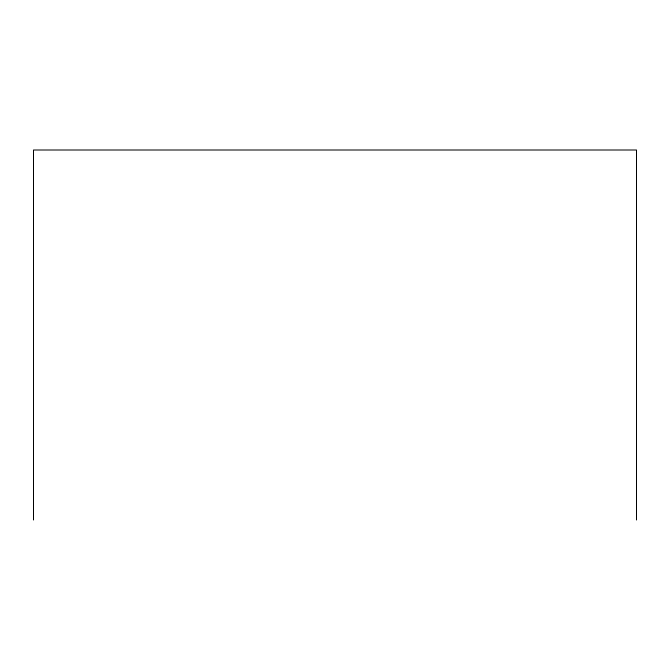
<?xml version="1.0" encoding="UTF-8"?>
<svg xmlns="http://www.w3.org/2000/svg" width="670" height="670" viewBox="0 0 670 670"><rect width="100%" height="100%" fill="white"/><g stroke="black" fill="none" stroke-linecap="round" stroke-linejoin="round"><path stroke-width="1" d="M636.5 519.995L636.5 150.005L33.5 150.005L33.5 519.995"/></g></svg>
